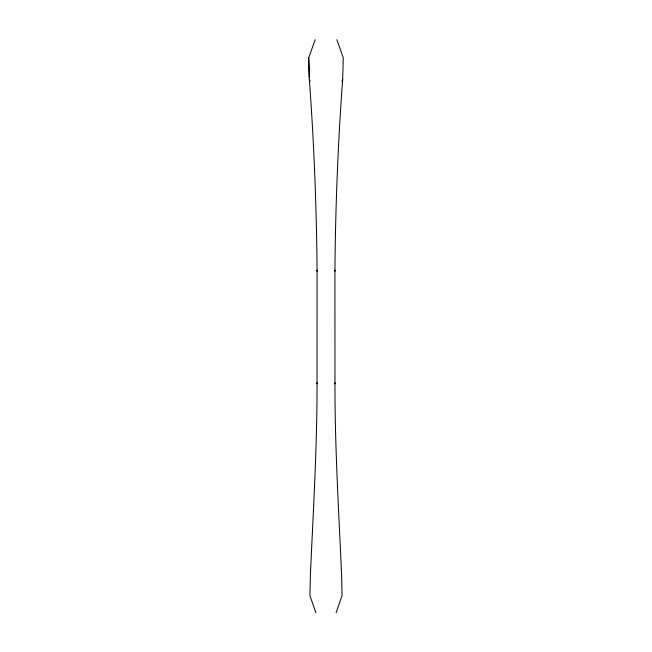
<?xml version="1.0" encoding="UTF-8"?>
<svg xmlns="http://www.w3.org/2000/svg" width="652" height="652" viewBox="0 0 652 652"><rect width="100%" height="100%" fill="white"/><g stroke="black" fill="none" stroke-linecap="round" stroke-linejoin="round"><path stroke-width="0.98" d="M336.122 612.709L342.064 595.651L341.615 575.349C338.779 511.192 334.835 447.06 334.957 382.805L334.957 383.841L334.916 270.107L334.916 271.142C335.478 207.206 337.915 143.277 342.675 79.503L343.262 57.775L336.807 39.65M315.878 612.709L309.936 595.651L310.385 575.349C313.221 511.192 317.165 447.06 317.043 382.805L317.043 383.841L317.084 270.107L317.084 271.142C316.522 207.206 314.085 143.277 309.325 79.503L308.738 57.775L315.193 39.65M341.909 81.337L342.675 79.503M309.325 79.503L310.091 81.337M308.738 57.775L309.235 77.449"/></g></svg>
